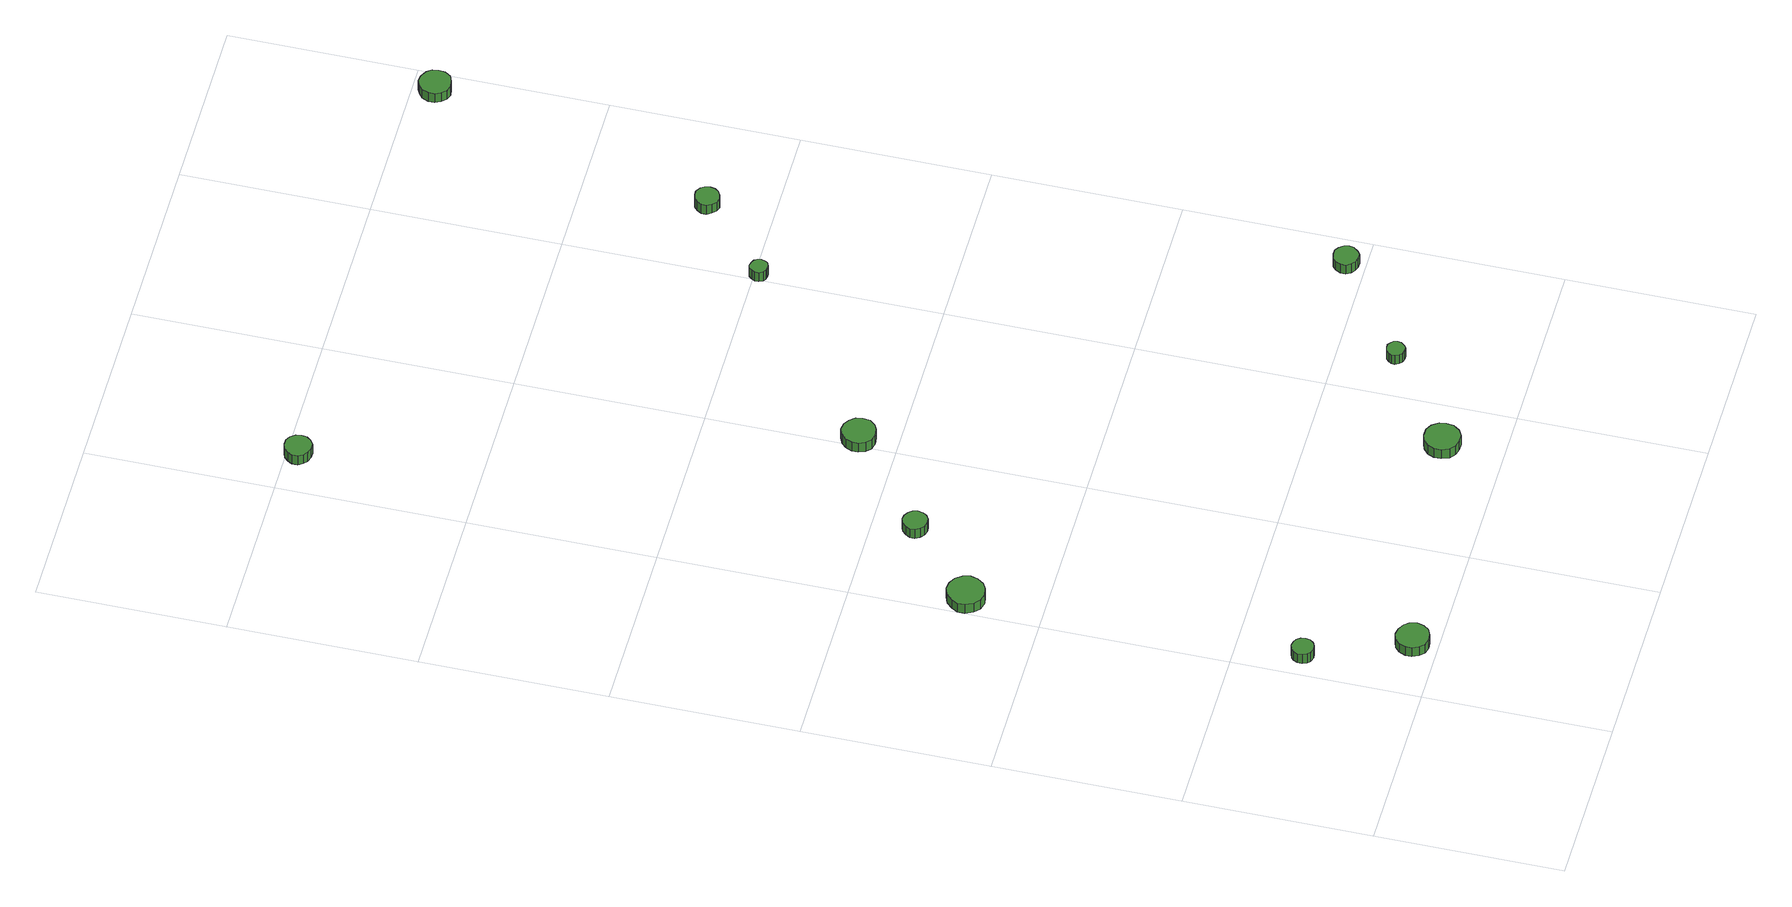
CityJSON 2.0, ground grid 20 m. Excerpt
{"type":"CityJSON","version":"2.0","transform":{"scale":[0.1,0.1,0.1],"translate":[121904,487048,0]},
"CityObjects":{
"tree1":{"type":"SolitaryVegetationObject","attributes":{"function":"something"},"geometry":[{"type":"MultiSurface","lod":"1","boundaries":[[[0,1,2,3,4,5,6,7,8,9,10,11,12,13,14]],[[15,16,17,18,19,20,21,22,23,24,25,26,27,28,29]],[[0,29,28,1]],[[1,28,27,2]],[[2,27,26,3]],[[3,26,25,4]],[[4,25,24,5]],[[5,24,23,6]],[[6,23,22,7]],[[7,22,21,8]],[[8,21,20,9]],[[9,20,19,10]],[[10,19,18,11]],[[11,18,17,12]],[[12,17,16,13]],[[13,16,15,14]],[[14,15,29,0]]]}]},
"tree2":{"type":"SolitaryVegetationObject","attributes":{"function":"something"},"geometry":[{"type":"MultiSurface","lod":"1","boundaries":[[[30,31,32,33,34,35,36,37,38,39,40,41,42,43,44]],[[45,46,47,48,49,50,51,52,53,54,55,56,57,58,59]],[[30,59,58,31]],[[31,58,57,32]],[[32,57,56,33]],[[33,56,55,34]],[[34,55,54,35]],[[35,54,53,36]],[[36,53,52,37]],[[37,52,51,38]],[[38,51,50,39]],[[39,50,49,40]],[[40,49,48,41]],[[41,48,47,42]],[[42,47,46,43]],[[43,46,45,44]],[[44,45,59,30]]]}]},
"tree3":{"type":"SolitaryVegetationObject","attributes":{"function":"something"},"geometry":[{"type":"MultiSurface","lod":"1","boundaries":[[[60,61,62,63,64,65,66,67,68,69,70,71,72,73,74]],[[75,76,77,78,79,80,81,82,83,84,85,86,87,88,89]],[[60,89,88,61]],[[61,88,87,62]],[[62,87,86,63]],[[63,86,85,64]],[[64,85,84,65]],[[65,84,83,66]],[[66,83,82,67]],[[67,82,81,68]],[[68,81,80,69]],[[69,80,79,70]],[[70,79,78,71]],[[71,78,77,72]],[[72,77,76,73]],[[73,76,75,74]],[[74,75,89,60]]]}]},
"tree4":{"type":"SolitaryVegetationObject","attributes":{"function":"something"},"geometry":[{"type":"MultiSurface","lod":"1","boundaries":[[[90,91,92,93,94,95,96,97,98,99,100,101,102,103,104]],[[105,106,107,108,109,110,111,112,113,114,115,116,117,118,119]],[[90,119,118,91]],[[91,118,117,92]],[[92,117,116,93]],[[93,116,115,94]],[[94,115,114,95]],[[95,114,113,96]],[[96,113,112,97]],[[97,112,111,98]],[[98,111,110,99]],[[99,110,109,100]],[[100,109,108,101]],[[101,108,107,102]],[[102,107,106,103]],[[103,106,105,104]],[[104,105,119,90]]]}]},
"tree5":{"type":"SolitaryVegetationObject","attributes":{"function":"something"},"geometry":[{"type":"MultiSurface","lod":"1","boundaries":[[[120,121,122,123,124,125,126,127,128,129,130,131,132,133,134]],[[135,136,137,138,139,140,141,142,143,144,145,146,147,148,149]],[[120,149,148,121]],[[121,148,147,122]],[[122,147,146,123]],[[123,146,145,124]],[[124,145,144,125]],[[125,144,143,126]],[[126,143,142,127]],[[127,142,141,128]],[[128,141,140,129]],[[129,140,139,130]],[[130,139,138,131]],[[131,138,137,132]],[[132,137,136,133]],[[133,136,135,134]],[[134,135,149,120]]]}]},
"tree6":{"type":"SolitaryVegetationObject","attributes":{"function":"something"},"geometry":[{"type":"MultiSurface","lod":"1","boundaries":[[[150,151,152,153,154,155,156,157,158,159,160,161,162,163,164]],[[165,166,167,168,169,170,171,172,173,174,175,176,177,178,179]],[[150,179,178,151]],[[151,178,177,152]],[[152,177,176,153]],[[153,176,175,154]],[[154,175,174,155]],[[155,174,173,156]],[[156,173,172,157]],[[157,172,171,158]],[[158,171,170,159]],[[159,170,169,160]],[[160,169,168,161]],[[161,168,167,162]],[[162,167,166,163]],[[163,166,165,164]],[[164,165,179,150]]]}]},
"tree7":{"type":"SolitaryVegetationObject","attributes":{"function":"something"},"geometry":[{"type":"MultiSurface","lod":"1","boundaries":[[[180,181,182,183,184,185,186,187,188,189,190,191,192,193,194]],[[195,196,197,198,199,200,201,202,203,204,205,206,207,208,209]],[[180,209,208,181]],[[181,208,207,182]],[[182,207,206,183]],[[183,206,205,184]],[[184,205,204,185]],[[185,204,203,186]],[[186,203,202,187]],[[187,202,201,188]],[[188,201,200,189]],[[189,200,199,190]],[[190,199,198,191]],[[191,198,197,192]],[[192,197,196,193]],[[193,196,195,194]],[[194,195,209,180]]]}]},
"tree8":{"type":"SolitaryVegetationObject","attributes":{"function":"something"},"geometry":[{"type":"MultiSurface","lod":"1","boundaries":[[[210,211,212,213,214,215,216,217,218,219,220,221,222,223,224]],[[225,226,227,228,229,230,231,232,233,234,235,236,237,238,239]],[[210,239,238,211]],[[211,238,237,212]],[[212,237,236,213]],[[213,236,235,214]],[[214,235,234,215]],[[215,234,233,216]],[[216,233,232,217]],[[217,232,231,218]],[[218,231,230,219]],[[219,230,229,220]],[[220,229,228,221]],[[221,228,227,222]],[[222,227,226,223]],[[223,226,225,224]],[[224,225,239,210]]]}]},
"tree9":{"type":"SolitaryVegetationObject","attributes":{"function":"something"},"geometry":[{"type":"MultiSurface","lod":"1","boundaries":[[[240,241,242,243,244,245,246,247,248,249,250,251,252,253,254]],[[255,256,257,258,259,260,261,262,263,264,265,266,267,268,269]],[[240,269,268,241]],[[241,268,267,242]],[[242,267,266,243]],[[243,266,265,244]],[[244,265,264,245]],[[245,264,263,246]],[[246,263,262,247]],[[247,262,261,248]],[[248,261,260,249]],[[249,260,259,250]],[[250,259,258,251]],[[251,258,257,252]],[[252,257,256,253]],[[253,256,255,254]],[[254,255,269,240]]]}]},
"tree10":{"type":"SolitaryVegetationObject","attributes":{"function":"something"},"geometry":[{"type":"MultiSurface","lod":"1","boundaries":[[[270,271,272,273,274,275,276,277,278,279,280,281,282,283,284]],[[285,286,287,288,289,290,291,292,293,294,295,296,297,298,299]],[[270,299,298,271]],[[271,298,297,272]],[[272,297,296,273]],[[273,296,295,274]],[[274,295,294,275]],[[275,294,293,276]],[[276,293,292,277]],[[277,292,291,278]],[[278,291,290,279]],[[279,290,289,280]],[[280,289,288,281]],[[281,288,287,282]],[[282,287,286,283]],[[283,286,285,284]],[[284,285,299,270]]]}]},
"tree11":{"type":"SolitaryVegetationObject","attributes":{"function":"something"},"geometry":[{"type":"MultiSurface","lod":"1","boundaries":[[[300,301,302,303,304,305,306,307,308,309,310,311,312,313,314]],[[315,316,317,318,319,320,321,322,323,324,325,326,327,328,329]],[[300,329,328,301]],[[301,328,327,302]],[[302,327,326,303]],[[303,326,325,304]],[[304,325,324,305]],[[305,324,323,306]],[[306,323,322,307]],[[307,322,321,308]],[[308,321,320,309]],[[309,320,319,310]],[[310,319,318,311]],[[311,318,317,312]],[[312,317,316,313]],[[313,316,315,314]],[[314,315,329,300]]]}]},
"tree12":{"type":"SolitaryVegetationObject","attributes":{"function":"something"},"geometry":[{"type":"MultiSurface","lod":"1","boundaries":[[[330,331,332,333,334,335,336,337,338,339,340,341,342,343,344]],[[345,346,347,348,349,350,351,352,353,354,355,356,357,358,359]],[[330,359,358,331]],[[331,358,357,332]],[[332,357,356,333]],[[333,356,355,334]],[[334,355,354,335]],[[335,354,353,336]],[[336,353,352,337]],[[337,352,351,338]],[[338,351,350,339]],[[339,350,349,340]],[[340,349,348,341]],[[341,348,347,342]],[[342,347,346,343]],[[343,346,345,344]],[[344,345,359,330]]]}]}
},
"vertices":[
[35,130,20],[34,135,20],[31,139,20],[27,141,20],[22,142,20],[17,140,20],[14,137,20],[12,133,20],[12,128,20],[14,123,20],[17,120,20],[22,118,20],[27,119,20],[31,121,20],[34,125,20],[34,125,7],[31,121,7],[27,119,7],[22,118,7],[17,120,7],[14,123,7],[12,128,7],[12,133,7],[14,137,7],[17,140,7],[22,142,7],[27,141,7],[31,139,7],[34,135,7],[35,130,7],
[87,26,16],[85,34,16],[81,39,16],[74,43,16],[67,44,16],[60,42,16],[55,37,16],[52,30,16],[52,23,16],[55,16,16],[60,11,16],[67,9,16],[74,10,16],[81,13,16],[85,19,16],[85,19,3],[81,13,3],[74,10,3],[67,9,3],[60,11,3],[55,16,3],[52,23,3],[52,30,3],[55,37,3],[60,42,3],[67,44,3],[74,43,3],[81,39,3],[85,34,3],[87,26,3],
[41,482,15],[39,490,15],[34,497,15],[27,501,15],[19,502,15],[11,499,15],[5,493,15],[1,486,15],[1,478,15],[5,470,15],[11,464,15],[19,462,15],[27,463,15],[34,467,15],[39,474,15],[39,474,2],[34,467,2],[27,463,2],[19,462,2],[11,464,2],[5,470,2],[1,478,2],[1,486,2],[5,493,2],[11,499,2],[19,502,2],[27,501,2],[34,497,2],[39,490,2],[41,482,2],
[116,556,15],[115,561,15],[112,565,15],[107,568,15],[102,569,15],[97,567,15],[93,563,15],[90,558,15],[90,553,15],[93,548,15],[97,544,15],[102,543,15],[107,543,15],[112,546,15],[115,550,15],[115,550,2],[112,546,2],[107,543,2],[102,543,2],[97,544,2],[93,548,2],[90,553,2],[90,558,2],[93,563,2],[97,567,2],[102,569,2],[107,568,2],[112,565,2],[115,561,2],[116,556,2],
[363,65,17],[362,72,17],[357,79,17],[350,83,17],[342,83,17],[335,81,17],[329,76,17],[326,69,17],[326,61,17],[329,53,17],[335,48,17],[342,46,17],[350,46,17],[357,50,17],[362,57,17],[362,57,4],[357,50,4],[350,46,4],[342,46,4],[335,48,4],[329,53,4],[326,61,4],[326,69,4],[329,76,4],[335,81,4],[342,83,4],[350,83,4],[357,79,4],[362,72,4],[363,65,4],
[225,641,18],[224,648,18],[219,654,18],[213,658,18],[205,659,18],[198,656,18],[193,651,18],[190,644,18],[190,637,18],[193,630,18],[198,625,18],[205,623,18],[213,624,18],[219,627,18],[224,633,18],[224,633,5],[219,627,5],[213,624,5],[205,623,5],[198,625,5],[193,630,5],[190,637,5],[190,644,5],[193,651,5],[198,656,5],[205,659,5],[213,658,5],[219,654,5],[224,648,5],[225,641,5],
[60,1187,22],[59,1193,22],[55,1198,22],[50,1201,22],[44,1201,22],[38,1199,22],[34,1195,22],[31,1190,22],[31,1184,22],[34,1179,22],[38,1175,22],[44,1173,22],[50,1173,22],[55,1176,22],[59,1181,22],[59,1181,9],[55,1176,9],[50,1173,9],[44,1173,9],[38,1175,9],[34,1179,9],[31,1184,9],[31,1190,9],[34,1195,9],[38,1199,9],[44,1201,9],[50,1201,9],[55,1198,9],[59,1193,9],[60,1187,9],
[464,141,15],[463,145,15],[460,148,15],[457,150,15],[453,150,15],[449,149,15],[446,146,15],[444,143,15],[444,139,15],[446,135,15],[449,132,15],[453,131,15],[457,131,15],[460,133,15],[463,137,15],[463,137,2],[460,133,2],[457,131,2],[453,131,2],[449,132,2],[446,135,2],[444,139,2],[444,143,2],[446,146,2],[449,149,2],[453,150,2],[457,150,2],[460,148,2],[463,145,2],[464,141,2],
[581,221,15],[580,226,15],[576,231,15],[572,234,15],[566,234,15],[561,233,15],[557,229,15],[554,224,15],[554,218,15],[557,213,15],[561,210,15],[566,208,15],[572,208,15],[576,211,15],[580,216,15],[580,216,2],[576,211,2],[572,208,2],[566,208,2],[561,210,2],[557,213,2],[554,218,2],[554,224,2],[557,229,2],[561,233,2],[566,234,2],[572,234,2],[576,231,2],[580,226,2],[581,221,2],
[416,795,17],[415,799,17],[413,802,17],[409,804,17],[405,805,17],[402,804,17],[399,801,17],[397,797,17],[397,793,17],[399,789,17],[402,787,17],[405,786,17],[409,786,17],[413,788,17],[415,791,17],[415,791,4],[413,788,4],[409,786,4],[405,786,4],[402,787,4],[399,789,4],[397,793,4],[397,797,4],[399,801,4],[402,804,4],[405,805,4],[409,804,4],[413,802,4],[415,799,4],[416,795,4],
[503,870,15],[502,876,15],[499,880,15],[494,883,15],[489,883,15],[484,882,15],[480,878,15],[477,873,15],[477,868,15],[480,863,15],[484,859,15],[489,857,15],[494,858,15],[499,861,15],[502,865,15],[502,865,2],[499,861,2],[494,858,2],[489,857,2],[484,859,2],[480,863,2],[477,868,2],[477,873,2],[480,878,2],[484,882,2],[489,883,2],[494,883,2],[499,880,2],[502,876,2],[503,870,2],
[594,1177,15],[593,1184,15],[589,1189,15],[582,1193,15],[575,1194,15],[569,1191,15],[564,1187,15],[561,1180,15],[561,1173,15],[564,1167,15],[569,1162,15],[575,1160,15],[582,1161,15],[589,1164,15],[593,1170,15],[593,1170,2],[589,1164,2],[582,1161,2],[575,1160,2],[569,1162,2],[564,1167,2],[561,1173,2],[561,1180,2],[564,1187,2],[569,1191,2],[575,1194,2],[582,1193,2],[589,1189,2],[593,1184,2],[594,1177,2]
]}
